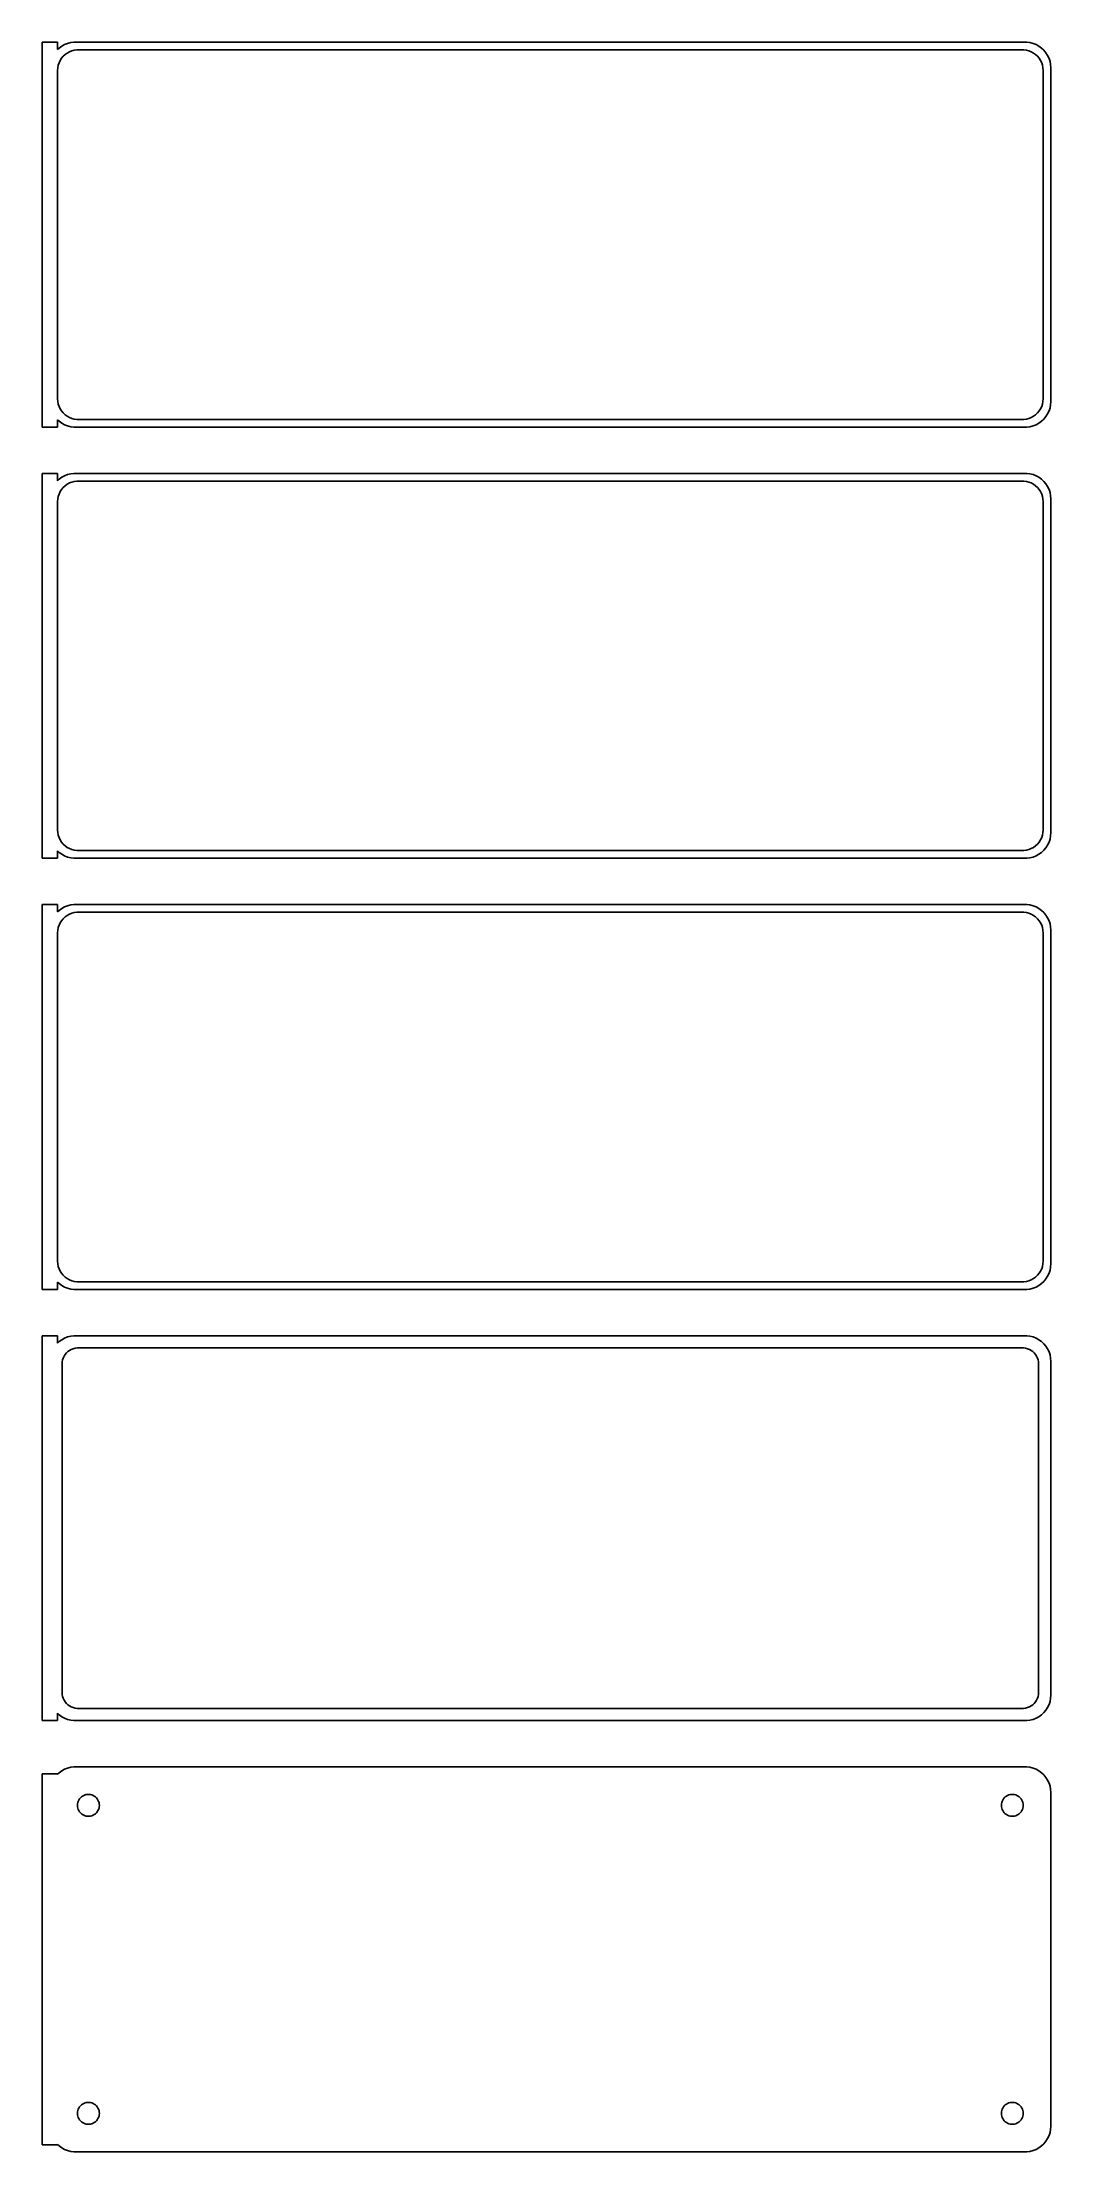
# Model space of a CAD drawing. Header units: metres. Extents: x -99 to 98, y 383 to 793.
import ezdxf

# ---------------------------------------------------------------- set-up
doc = ezdxf.new("R2010")
doc.units = ezdxf.units.M

msp = doc.modelspace()

# ---------------------------------------------------------------- linework, layer by layer
for p, q in [((-96, 793.49), (-99, 793.49)), ((-99, 793.49), (-99, 718.51)), ((-96, 792.059), (-96, 793.49)), ((-94.0451, 793.255), (-94.6289, 793.024)), ((-93.4369, 793.411), (-94.0451, 793.255)), ((-92.8139, 793.49), (-93.4369, 793.411)), ((92.8139, 793.49), (-92.8139, 793.49)), ((93.4369, 793.411), (92.8139, 793.49)), ((94.0451, 793.255), (93.4369, 793.411)), ((94.6289, 793.024), (94.0451, 793.255)), ((-95.6871, 792.353), (-96, 792.059)), ((-95.8743, 788.995), (-95.7191, 789.472)), ((-95.7191, 789.472), (-95.5052, 789.927)), ((-95.1791, 792.722), (-95.6871, 792.353)), ((-95.5052, 789.927), (-95.2361, 790.351)), ((-95.2361, 790.351), (-94.9159, 790.738)), ((-94.6289, 793.024), (-95.1791, 792.722)), ((-94.9159, 790.738), (-94.5497, 791.082)), ((-94.5497, 791.082), (-94.1433, 791.377)), ((-94.1433, 791.377), (-93.7031, 791.619)), ((-93.7031, 791.619), (-93.2361, 791.804)), ((-93.2361, 791.804), (-92.7495, 791.929)), ((-92.7495, 791.929), (-92.2512, 791.992)), ((-92.2512, 791.992), (92.2512, 791.992)), ((92.2512, 791.992), (92.7495, 791.929)), ((92.7495, 791.929), (93.2361, 791.804)), ((93.2361, 791.804), (93.7031, 791.619)), ((93.7031, 791.619), (94.1433, 791.377)), ((94.1433, 791.377), (94.5497, 791.082)), ((94.5497, 791.082), (94.9159, 790.738)), ((95.1791, 792.722), (94.6289, 793.024)), ((94.9159, 790.738), (95.2361, 790.351)), ((95.6871, 792.353), (95.1791, 792.722)), ((95.2361, 790.351), (95.5052, 789.927)), ((95.5052, 789.927), (95.7191, 789.472)), ((96.1448, 791.923), (95.6871, 792.353)), ((95.7191, 789.472), (95.8743, 788.995)), ((96.5451, 791.439), (96.1448, 791.923)), ((96.8815, 790.909), (96.5451, 791.439)), ((97.1489, 790.341), (96.8815, 790.909)), ((97.3429, 789.743), (97.1489, 790.341)), ((97.4606, 789.127), (97.3429, 789.743)), ((97.5, 788.5), (97.4606, 789.127)), ((-96, 788), (-95.9685, 788.501)), ((-96, 724), (-96, 788)), ((-95.9685, 788.501), (-95.8743, 788.995)), ((95.8743, 788.995), (95.9685, 788.501)), ((95.9685, 788.501), (96, 788)), ((96, 788), (96, 724)), ((97.5, 723.5), (97.5, 788.5)), ((-95.9685, 723.499), (-96, 724)), ((-95.8743, 723.005), (-95.9685, 723.499)), ((95.9685, 723.499), (95.8743, 723.005)), ((96, 724), (95.9685, 723.499)), ((97.4606, 722.873), (97.5, 723.5)), ((-96, 719.941), (-95.6871, 719.647)), ((-96, 718.51), (-96, 719.941)), ((-95.7191, 722.528), (-95.8743, 723.005)), ((-95.5052, 722.073), (-95.7191, 722.528)), ((-95.6871, 719.647), (-95.1791, 719.278)), ((-95.2361, 721.649), (-95.5052, 722.073)), ((-94.9159, 721.262), (-95.2361, 721.649)), ((-95.1791, 719.278), (-94.6289, 718.976)), ((-94.5497, 720.918), (-94.9159, 721.262)), ((-94.1433, 720.623), (-94.5497, 720.918)), ((-93.7031, 720.381), (-94.1433, 720.623)), ((-93.2361, 720.196), (-93.7031, 720.381)), ((-92.7495, 720.071), (-93.2361, 720.196)), ((-92.2512, 720.008), (-92.7495, 720.071)), ((92.2512, 720.008), (-92.2512, 720.008)), ((92.7495, 720.071), (92.2512, 720.008)), ((93.2361, 720.196), (92.7495, 720.071)), ((93.7031, 720.381), (93.2361, 720.196)), ((94.1433, 720.623), (93.7031, 720.381)), ((94.5497, 720.918), (94.1433, 720.623)), ((94.9159, 721.262), (94.5497, 720.918)), ((94.6289, 718.976), (95.1791, 719.278)), ((95.2361, 721.649), (94.9159, 721.262)), ((95.1791, 719.278), (95.6871, 719.647)), ((95.5052, 722.073), (95.2361, 721.649)), ((95.7191, 722.528), (95.5052, 722.073)), ((95.6871, 719.647), (96.1448, 720.077)), ((95.8743, 723.005), (95.7191, 722.528)), ((96.1448, 720.077), (96.5451, 720.561)), ((96.5451, 720.561), (96.8815, 721.091)), ((96.8815, 721.091), (97.1489, 721.659)), ((97.1489, 721.659), (97.3429, 722.257)), ((97.3429, 722.257), (97.4606, 722.873)), ((-99, 718.51), (-96, 718.51)), ((-94.6289, 718.976), (-94.0451, 718.745)), ((-94.0451, 718.745), (-93.4369, 718.589)), ((-93.4369, 718.589), (-92.8139, 718.51)), ((-92.8139, 718.51), (92.8139, 718.51)), ((92.8139, 718.51), (93.4369, 718.589)), ((93.4369, 718.589), (94.0451, 718.745)), ((94.0451, 718.745), (94.6289, 718.976)), ((-96, 709.49), (-99, 709.49)), ((-99, 709.49), (-99, 634.51)), ((-96, 708.059), (-96, 709.49)), ((-95.6871, 708.353), (-96, 708.059)), ((-95.1791, 708.722), (-95.6871, 708.353)), ((-94.6289, 709.024), (-95.1791, 708.722)), ((-94.9159, 706.738), (-94.5497, 707.082)), ((-94.0451, 709.255), (-94.6289, 709.024)), ((-94.5497, 707.082), (-94.1433, 707.377)), ((-94.1433, 707.377), (-93.7031, 707.619)), ((-93.4369, 709.411), (-94.0451, 709.255)), ((-93.7031, 707.619), (-93.2361, 707.804)), ((-92.8139, 709.49), (-93.4369, 709.411)), ((-93.2361, 707.804), (-92.7495, 707.929)), ((92.8139, 709.49), (-92.8139, 709.49)), ((-92.7495, 707.929), (-92.2512, 707.992)), ((-92.2512, 707.992), (92.2512, 707.992)), ((92.2512, 707.992), (92.7495, 707.929)), ((92.7495, 707.929), (93.2361, 707.804)), ((93.4369, 709.411), (92.8139, 709.49)), ((93.2361, 707.804), (93.7031, 707.619)), ((94.0451, 709.255), (93.4369, 709.411)), ((93.7031, 707.619), (94.1433, 707.377)), ((94.6289, 709.024), (94.0451, 709.255)), ((94.1433, 707.377), (94.5497, 707.082)), ((94.5497, 707.082), (94.9159, 706.738)), ((95.1791, 708.722), (94.6289, 709.024)), ((95.6871, 708.353), (95.1791, 708.722)), ((96.1448, 707.923), (95.6871, 708.353)), ((96.5451, 707.439), (96.1448, 707.923)), ((96.8815, 706.909), (96.5451, 707.439)), ((97.1489, 706.341), (96.8815, 706.909)), ((-96, 704), (-95.9685, 704.501)), ((-96, 640), (-96, 704)), ((-95.9685, 704.501), (-95.8743, 704.995)), ((-95.8743, 704.995), (-95.7191, 705.472)), ((-95.7191, 705.472), (-95.5052, 705.927)), ((-95.5052, 705.927), (-95.2361, 706.351)), ((-95.2361, 706.351), (-94.9159, 706.738)), ((94.9159, 706.738), (95.2361, 706.351)), ((95.2361, 706.351), (95.5052, 705.927)), ((95.5052, 705.927), (95.7191, 705.472)), ((95.7191, 705.472), (95.8743, 704.995)), ((95.8743, 704.995), (95.9685, 704.501)), ((95.9685, 704.501), (96, 704)), ((96, 704), (96, 640)), ((97.3429, 705.743), (97.1489, 706.341)), ((97.4606, 705.127), (97.3429, 705.743)), ((97.5, 704.5), (97.4606, 705.127)), ((97.5, 639.5), (97.5, 704.5)), ((-95.9685, 639.499), (-96, 640)), ((-95.8743, 639.005), (-95.9685, 639.499)), ((-95.7191, 638.528), (-95.8743, 639.005)), ((-95.5052, 638.073), (-95.7191, 638.528)), ((-95.2361, 637.649), (-95.5052, 638.073)), ((-94.9159, 637.262), (-95.2361, 637.649)), ((-94.5497, 636.918), (-94.9159, 637.262)), ((94.9159, 637.262), (94.5497, 636.918)), ((95.2361, 637.649), (94.9159, 637.262)), ((95.5052, 638.073), (95.2361, 637.649)), ((95.7191, 638.528), (95.5052, 638.073)), ((95.8743, 639.005), (95.7191, 638.528)), ((95.9685, 639.499), (95.8743, 639.005)), ((96, 640), (95.9685, 639.499)), ((96.5451, 636.561), (96.8815, 637.091)), ((96.8815, 637.091), (97.1489, 637.659)), ((97.1489, 637.659), (97.3429, 638.257)), ((97.3429, 638.257), (97.4606, 638.873)), ((97.4606, 638.873), (97.5, 639.5)), ((-99, 634.51), (-96, 634.51)), ((-96, 635.941), (-95.6871, 635.647)), ((-96, 634.51), (-96, 635.941)), ((-95.6871, 635.647), (-95.1791, 635.278)), ((-95.1791, 635.278), (-94.6289, 634.976)), ((-94.6289, 634.976), (-94.0451, 634.745)), ((-94.1433, 636.623), (-94.5497, 636.918)), ((-93.7031, 636.381), (-94.1433, 636.623)), ((-94.0451, 634.745), (-93.4369, 634.589)), ((-93.2361, 636.196), (-93.7031, 636.381)), ((-93.4369, 634.589), (-92.8139, 634.51)), ((-92.7495, 636.071), (-93.2361, 636.196)), ((-92.8139, 634.51), (92.8139, 634.51)), ((-92.2512, 636.008), (-92.7495, 636.071)), ((92.2512, 636.008), (-92.2512, 636.008)), ((92.7495, 636.071), (92.2512, 636.008)), ((93.2361, 636.196), (92.7495, 636.071)), ((92.8139, 634.51), (93.4369, 634.589)), ((93.7031, 636.381), (93.2361, 636.196)), ((93.4369, 634.589), (94.0451, 634.745)), ((94.1433, 636.623), (93.7031, 636.381)), ((94.0451, 634.745), (94.6289, 634.976)), ((94.5497, 636.918), (94.1433, 636.623)), ((94.6289, 634.976), (95.1791, 635.278)), ((95.1791, 635.278), (95.6871, 635.647)), ((95.6871, 635.647), (96.1448, 636.077)), ((96.1448, 636.077), (96.5451, 636.561)), ((-96, 625.49), (-99, 625.49)), ((-99, 625.49), (-99, 550.51)), ((-96, 624.059), (-96, 625.49)), ((-95.1791, 624.722), (-95.6871, 624.353)), ((-94.6289, 625.024), (-95.1791, 624.722)), ((-94.0451, 625.255), (-94.6289, 625.024)), ((-93.4369, 625.411), (-94.0451, 625.255)), ((-92.8139, 625.49), (-93.4369, 625.411)), ((92.8139, 625.49), (-92.8139, 625.49)), ((93.4369, 625.411), (92.8139, 625.49)), ((94.0451, 625.255), (93.4369, 625.411)), ((94.6289, 625.024), (94.0451, 625.255)), ((95.1791, 624.722), (94.6289, 625.024)), ((95.6871, 624.353), (95.1791, 624.722)), ((-95.6871, 624.353), (-96, 624.059)), ((-95.9685, 620.501), (-95.8743, 620.995)), ((-95.8743, 620.995), (-95.7191, 621.472)), ((-95.7191, 621.472), (-95.5052, 621.927)), ((-95.5052, 621.927), (-95.2361, 622.351)), ((-95.2361, 622.351), (-94.9159, 622.738)), ((-94.9159, 622.738), (-94.5497, 623.082)), ((-94.5497, 623.082), (-94.1433, 623.377)), ((-94.1433, 623.377), (-93.7031, 623.619)), ((-93.7031, 623.619), (-93.2361, 623.804)), ((-93.2361, 623.804), (-92.7495, 623.929)), ((-92.7495, 623.929), (-92.2512, 623.992)), ((-92.2512, 623.992), (92.2512, 623.992)), ((92.2512, 623.992), (92.7495, 623.929)), ((92.7495, 623.929), (93.2361, 623.804)), ((93.2361, 623.804), (93.7031, 623.619)), ((93.7031, 623.619), (94.1433, 623.377)), ((94.1433, 623.377), (94.5497, 623.082)), ((94.5497, 623.082), (94.9159, 622.738)), ((94.9159, 622.738), (95.2361, 622.351)), ((95.2361, 622.351), (95.5052, 621.927)), ((95.5052, 621.927), (95.7191, 621.472)), ((96.1448, 623.923), (95.6871, 624.353)), ((95.7191, 621.472), (95.8743, 620.995)), ((95.8743, 620.995), (95.9685, 620.501)), ((96.5451, 623.439), (96.1448, 623.923)), ((96.8815, 622.909), (96.5451, 623.439)), ((97.1489, 622.341), (96.8815, 622.909)), ((97.3429, 621.743), (97.1489, 622.341)), ((97.4606, 621.127), (97.3429, 621.743)), ((97.5, 620.5), (97.4606, 621.127)), ((-96, 620), (-95.9685, 620.501)), ((-96, 556), (-96, 620)), ((95.9685, 620.501), (96, 620)), ((96, 620), (96, 556)), ((97.5, 555.5), (97.5, 620.5)), ((-95.9685, 555.499), (-96, 556)), ((-95.8743, 555.005), (-95.9685, 555.499)), ((-95.7191, 554.528), (-95.8743, 555.005)), ((95.8743, 555.005), (95.7191, 554.528)), ((95.9685, 555.499), (95.8743, 555.005)), ((96, 556), (95.9685, 555.499)), ((97.3429, 554.257), (97.4606, 554.873)), ((97.4606, 554.873), (97.5, 555.5)), ((-96, 551.941), (-95.6871, 551.647)), ((-96, 550.51), (-96, 551.941)), ((-95.5052, 554.073), (-95.7191, 554.528)), ((-95.6871, 551.647), (-95.1791, 551.278)), ((-95.2361, 553.649), (-95.5052, 554.073)), ((-94.9159, 553.262), (-95.2361, 553.649)), ((-95.1791, 551.278), (-94.6289, 550.976)), ((-94.5497, 552.918), (-94.9159, 553.262)), ((-94.6289, 550.976), (-94.0451, 550.745)), ((-94.1433, 552.623), (-94.5497, 552.918)), ((-93.7031, 552.381), (-94.1433, 552.623)), ((-94.0451, 550.745), (-93.4369, 550.589)), ((-93.2361, 552.196), (-93.7031, 552.381)), ((-92.7495, 552.071), (-93.2361, 552.196)), ((-92.2512, 552.008), (-92.7495, 552.071)), ((92.2512, 552.008), (-92.2512, 552.008)), ((92.7495, 552.071), (92.2512, 552.008)), ((93.2361, 552.196), (92.7495, 552.071)), ((93.7031, 552.381), (93.2361, 552.196)), ((93.4369, 550.589), (94.0451, 550.745)), ((94.1433, 552.623), (93.7031, 552.381)), ((94.0451, 550.745), (94.6289, 550.976)), ((94.5497, 552.918), (94.1433, 552.623)), ((94.9159, 553.262), (94.5497, 552.918)), ((94.6289, 550.976), (95.1791, 551.278)), ((95.2361, 553.649), (94.9159, 553.262)), ((95.1791, 551.278), (95.6871, 551.647)), ((95.5052, 554.073), (95.2361, 553.649)), ((95.7191, 554.528), (95.5052, 554.073)), ((95.6871, 551.647), (96.1448, 552.077)), ((96.1448, 552.077), (96.5451, 552.561)), ((96.5451, 552.561), (96.8815, 553.091)), ((96.8815, 553.091), (97.1489, 553.659)), ((97.1489, 553.659), (97.3429, 554.257)), ((-99, 550.51), (-96, 550.51)), ((-93.4369, 550.589), (-92.8139, 550.51)), ((-92.8139, 550.51), (92.8139, 550.51)), ((92.8139, 550.51), (93.4369, 550.589)), ((-96, 541.479), (-99, 541.479)), ((-99, 541.479), (-99, 466.521)), ((-96, 540.059), (-96, 541.479)), ((-95.6871, 540.353), (-96, 540.059)), ((-95.1791, 540.722), (-95.6871, 540.353)), ((-94.6289, 541.024), (-95.1791, 540.722)), ((-94.0451, 541.255), (-94.6289, 541.024)), ((-94.2692, 538.131), (-93.9843, 538.399)), ((-93.4369, 541.411), (-94.0451, 541.255)), ((-93.9843, 538.399), (-93.668, 538.628)), ((-93.668, 538.628), (-93.3254, 538.817)), ((-92.8139, 541.49), (-93.4369, 541.411)), ((-93.3254, 538.817), (-92.9619, 538.961)), ((-92.9619, 538.961), (-92.5833, 539.058)), ((92.8139, 541.49), (-92.8139, 541.49)), ((-92.5833, 539.058), (-92.1955, 539.107)), ((-92.1955, 539.107), (92.1955, 539.107)), ((92.1955, 539.107), (92.5833, 539.058)), ((92.5833, 539.058), (92.9619, 538.961)), ((93.4369, 541.411), (92.8139, 541.49)), ((92.9619, 538.961), (93.3254, 538.817)), ((93.3254, 538.817), (93.668, 538.628)), ((94.0451, 541.255), (93.4369, 541.411)), ((93.668, 538.628), (93.9843, 538.399)), ((93.9843, 538.399), (94.2692, 538.131)), ((94.6289, 541.024), (94.0451, 541.255)), ((95.1791, 540.722), (94.6289, 541.024)), ((95.6871, 540.353), (95.1791, 540.722)), ((96.1448, 539.923), (95.6871, 540.353)), ((96.5451, 539.439), (96.1448, 539.923)), ((96.8815, 538.909), (96.5451, 539.439)), ((97.1489, 538.341), (96.8815, 538.909)), ((-95.1129, 536), (-95.0884, 536.39)), ((-95.1129, 472), (-95.1129, 536)), ((-95.0884, 536.39), (-95.0151, 536.774)), ((-95.0151, 536.774), (-94.8943, 537.146)), ((-94.8943, 537.146), (-94.7279, 537.5)), ((-94.7279, 537.5), (-94.5184, 537.83)), ((-94.5184, 537.83), (-94.2692, 538.131)), ((94.2692, 538.131), (94.5184, 537.83)), ((94.5184, 537.83), (94.7279, 537.5)), ((94.7279, 537.5), (94.8943, 537.146)), ((94.8943, 537.146), (95.0151, 536.774)), ((95.0151, 536.774), (95.0884, 536.39)), ((95.0884, 536.39), (95.1129, 536)), ((95.1129, 536), (95.1129, 472)), ((97.3429, 537.743), (97.1489, 538.341)), ((97.4606, 537.127), (97.3429, 537.743)), ((97.5, 536.5), (97.4606, 537.127)), ((97.5, 471.5), (97.5, 536.5)), ((-95.0884, 471.61), (-95.1129, 472)), ((-95.0151, 471.226), (-95.0884, 471.61)), ((-94.8943, 470.854), (-95.0151, 471.226)), ((-94.7279, 470.5), (-94.8943, 470.854)), ((-94.5184, 470.17), (-94.7279, 470.5)), ((-94.2692, 469.869), (-94.5184, 470.17)), ((-93.9843, 469.601), (-94.2692, 469.869)), ((-93.668, 469.372), (-93.9843, 469.601)), ((-93.3254, 469.183), (-93.668, 469.372)), ((-92.9619, 469.039), (-93.3254, 469.183)), ((-92.5833, 468.942), (-92.9619, 469.039)), ((-92.1955, 468.893), (-92.5833, 468.942)), ((92.1955, 468.893), (-92.1955, 468.893)), ((92.5833, 468.942), (92.1955, 468.893)), ((92.9619, 469.039), (92.5833, 468.942)), ((93.3254, 469.183), (92.9619, 469.039)), ((93.668, 469.372), (93.3254, 469.183)), ((93.9843, 469.601), (93.668, 469.372)), ((94.2692, 469.869), (93.9843, 469.601)), ((94.5184, 470.17), (94.2692, 469.869)), ((94.7279, 470.5), (94.5184, 470.17)), ((94.8943, 470.854), (94.7279, 470.5)), ((95.0151, 471.226), (94.8943, 470.854)), ((95.0884, 471.61), (95.0151, 471.226)), ((95.1129, 472), (95.0884, 471.61)), ((96.1448, 468.077), (96.5451, 468.561)), ((96.5451, 468.561), (96.8815, 469.091)), ((96.8815, 469.091), (97.1489, 469.659)), ((97.1489, 469.659), (97.3429, 470.257)), ((97.3429, 470.257), (97.4606, 470.873)), ((97.4606, 470.873), (97.5, 471.5)), ((-99, 466.521), (-96, 466.521)), ((-96, 466.521), (-96, 467.941)), ((-96, 467.941), (-95.6871, 467.647)), ((-95.6871, 467.647), (-95.1791, 467.278)), ((-95.1791, 467.278), (-94.6289, 466.976)), ((-94.6289, 466.976), (-94.0451, 466.745)), ((-94.0451, 466.745), (-93.4369, 466.589)), ((-93.4369, 466.589), (-92.8139, 466.51)), ((-92.8139, 466.51), (92.8139, 466.51)), ((92.8139, 466.51), (93.4369, 466.589)), ((93.4369, 466.589), (94.0451, 466.745)), ((94.0451, 466.745), (94.6289, 466.976)), ((94.6289, 466.976), (95.1791, 467.278)), ((95.1791, 467.278), (95.6871, 467.647)), ((95.6871, 467.647), (96.1448, 468.077)), ((-95.6871, 456.353), (-96, 456.059)), ((-95.1791, 456.722), (-95.6871, 456.353)), ((-94.6289, 457.024), (-95.1791, 456.722)), ((-94.0451, 457.255), (-94.6289, 457.024)), ((-93.4369, 457.411), (-94.0451, 457.255)), ((-92.8139, 457.49), (-93.4369, 457.411)), ((92.8139, 457.49), (-92.8139, 457.49)), ((93.4369, 457.411), (92.8139, 457.49)), ((94.0451, 457.255), (93.4369, 457.411)), ((94.6289, 457.024), (94.0451, 457.255)), ((95.1791, 456.722), (94.6289, 457.024)), ((95.6871, 456.353), (95.1791, 456.722)), ((96.1448, 455.923), (95.6871, 456.353)), ((-96, 456.153), (-99, 456.153)), ((-99, 456.153), (-99, 383.847)), ((-96, 456.059), (-96, 456.153)), ((-90.6598, 452.031), (-90.4001, 452.097)), ((-90.4001, 452.097), (-90.1341, 452.131)), ((-90.1341, 452.131), (-89.8659, 452.131)), ((-89.8659, 452.131), (-89.5999, 452.097)), ((-89.5999, 452.097), (-89.3401, 452.031)), ((89.3401, 452.031), (89.5999, 452.097)), ((89.5999, 452.097), (89.8659, 452.131)), ((89.8659, 452.131), (90.1341, 452.131)), ((90.1341, 452.131), (90.4001, 452.097)), ((90.4001, 452.097), (90.6598, 452.031)), ((96.5451, 455.439), (96.1448, 455.923)), ((96.8815, 454.909), (96.5451, 455.439)), ((97.1489, 454.341), (96.8815, 454.909)), ((97.3429, 453.743), (97.1489, 454.341)), ((97.4606, 453.127), (97.3429, 453.743)), ((97.5, 452.5), (97.4606, 453.127)), ((97.5, 387.5), (97.5, 452.5)), ((-92.1353, 450), (-92.1185, 450.268)), ((-92.1185, 449.732), (-92.1353, 450)), ((-92.1185, 450.268), (-92.0682, 450.531)), ((-92.0682, 449.469), (-92.1185, 449.732)), ((-92.0682, 450.531), (-91.9853, 450.786)), ((-91.9853, 449.214), (-92.0682, 449.469)), ((-91.9853, 450.786), (-91.8712, 451.029)), ((-91.8712, 448.971), (-91.9853, 449.214)), ((-91.8712, 451.029), (-91.7275, 451.255)), ((-91.7275, 448.745), (-91.8712, 448.971)), ((-91.7275, 451.255), (-91.5566, 451.462)), ((-91.5566, 448.538), (-91.7275, 448.745)), ((-91.5566, 451.462), (-91.3611, 451.645)), ((-91.3611, 448.355), (-91.5566, 448.538)), ((-91.3611, 451.645), (-91.1441, 451.803)), ((-91.1441, 448.197), (-91.3611, 448.355)), ((-91.1441, 451.803), (-90.9092, 451.932)), ((-90.9092, 448.068), (-91.1441, 448.197)), ((-90.9092, 451.932), (-90.6598, 452.031)), ((-90.6598, 447.969), (-90.9092, 448.068)), ((-90.4001, 447.903), (-90.6598, 447.969)), ((-89.3401, 447.969), (-89.5999, 447.903)), ((-89.3401, 452.031), (-89.0908, 451.932)), ((-89.0908, 448.068), (-89.3401, 447.969)), ((-89.0908, 451.932), (-88.8559, 451.803)), ((-88.8559, 448.197), (-89.0908, 448.068)), ((-88.8559, 451.803), (-88.6389, 451.645)), ((-88.6389, 448.355), (-88.8559, 448.197)), ((-88.6389, 451.645), (-88.4434, 451.462)), ((-88.4434, 448.538), (-88.6389, 448.355)), ((-88.4434, 451.462), (-88.2725, 451.255)), ((-88.2725, 448.745), (-88.4434, 448.538)), ((-88.2725, 451.255), (-88.1288, 451.029)), ((-88.1288, 448.971), (-88.2725, 448.745)), ((-88.1288, 451.029), (-88.0146, 450.786)), ((-88.0146, 449.214), (-88.1288, 448.971)), ((-88.0146, 450.786), (-87.9318, 450.531)), ((-87.9318, 449.469), (-88.0146, 449.214)), ((-87.9318, 450.531), (-87.8815, 450.268)), ((-87.8815, 449.732), (-87.9318, 449.469)), ((-87.8815, 450.268), (-87.8647, 450)), ((-87.8647, 450), (-87.8815, 449.732)), ((87.8647, 450), (87.8815, 450.268)), ((87.8815, 449.732), (87.8647, 450)), ((87.8815, 450.268), (87.9318, 450.531)), ((87.9318, 449.469), (87.8815, 449.732)), ((87.9318, 450.531), (88.0146, 450.786)), ((88.0146, 449.214), (87.9318, 449.469)), ((88.0146, 450.786), (88.1288, 451.029)), ((88.1288, 448.971), (88.0146, 449.214)), ((88.1288, 451.029), (88.2725, 451.255)), ((88.2725, 448.745), (88.1288, 448.971)), ((88.2725, 451.255), (88.4434, 451.462)), ((88.4434, 448.538), (88.2725, 448.745)), ((88.4434, 451.462), (88.6389, 451.645)), ((88.6389, 448.355), (88.4434, 448.538)), ((88.6389, 451.645), (88.8559, 451.803)), ((88.8559, 448.197), (88.6389, 448.355)), ((88.8559, 451.803), (89.0908, 451.932)), ((89.0908, 448.068), (88.8559, 448.197)), ((89.0908, 451.932), (89.3401, 452.031)), ((89.3401, 447.969), (89.0908, 448.068)), ((89.5999, 447.903), (89.3401, 447.969)), ((90.6598, 447.969), (90.4001, 447.903)), ((90.6598, 452.031), (90.9092, 451.932)), ((90.9092, 448.068), (90.6598, 447.969)), ((90.9092, 451.932), (91.1441, 451.803)), ((91.1441, 448.197), (90.9092, 448.068)), ((91.1441, 451.803), (91.3611, 451.645)), ((91.3611, 448.355), (91.1441, 448.197)), ((91.3611, 451.645), (91.5566, 451.462)), ((91.5566, 448.538), (91.3611, 448.355)), ((91.5566, 451.462), (91.7275, 451.255)), ((91.7275, 448.745), (91.5566, 448.538)), ((91.7275, 451.255), (91.8712, 451.029)), ((91.8712, 448.971), (91.7275, 448.745)), ((91.8712, 451.029), (91.9853, 450.786)), ((91.9853, 449.214), (91.8712, 448.971)), ((91.9853, 450.786), (92.0682, 450.531)), ((92.0682, 449.469), (91.9853, 449.214)), ((92.0682, 450.531), (92.1185, 450.268)), ((92.1185, 449.732), (92.0682, 449.469)), ((92.1185, 450.268), (92.1353, 450)), ((92.1353, 450), (92.1185, 449.732)), ((-90.1341, 447.869), (-90.4001, 447.903)), ((-89.8659, 447.869), (-90.1341, 447.869)), ((-89.5999, 447.903), (-89.8659, 447.869)), ((89.8659, 447.869), (89.5999, 447.903)), ((90.1341, 447.869), (89.8659, 447.869)), ((90.4001, 447.903), (90.1341, 447.869)), ((-92.1185, 390.268), (-92.0682, 390.531)), ((-92.0682, 390.531), (-91.9853, 390.786)), ((-91.9853, 390.786), (-91.8712, 391.029)), ((-91.8712, 391.029), (-91.7275, 391.255)), ((-91.7275, 391.255), (-91.5566, 391.462)), ((-91.5566, 391.462), (-91.3611, 391.645)), ((-91.3611, 391.645), (-91.1441, 391.803)), ((-91.1441, 391.803), (-90.9092, 391.932)), ((-90.9092, 391.932), (-90.6598, 392.031)), ((-90.6598, 392.031), (-90.4001, 392.097)), ((-90.4001, 392.097), (-90.1341, 392.131)), ((-90.1341, 392.131), (-89.8659, 392.131)), ((-89.8659, 392.131), (-89.5999, 392.097)), ((-89.5999, 392.097), (-89.3401, 392.031)), ((-89.3401, 392.031), (-89.0908, 391.932)), ((-89.0908, 391.932), (-88.8559, 391.803)), ((-88.8559, 391.803), (-88.6389, 391.645)), ((-88.6389, 391.645), (-88.4434, 391.462)), ((-88.4434, 391.462), (-88.2725, 391.255)), ((-88.2725, 391.255), (-88.1288, 391.029)), ((-88.1288, 391.029), (-88.0146, 390.786)), ((-88.0146, 390.786), (-87.9318, 390.531)), ((-87.9318, 390.531), (-87.8815, 390.268)), ((87.8815, 390.268), (87.9318, 390.531)), ((87.9318, 390.531), (88.0146, 390.786)), ((88.0146, 390.786), (88.1288, 391.029)), ((88.1288, 391.029), (88.2725, 391.255)), ((88.2725, 391.255), (88.4434, 391.462)), ((88.4434, 391.462), (88.6389, 391.645)), ((88.6389, 391.645), (88.8559, 391.803)), ((88.8559, 391.803), (89.0908, 391.932)), ((89.0908, 391.932), (89.3401, 392.031)), ((89.3401, 392.031), (89.5999, 392.097)), ((89.5999, 392.097), (89.8659, 392.131)), ((89.8659, 392.131), (90.1341, 392.131)), ((90.1341, 392.131), (90.4001, 392.097)), ((90.4001, 392.097), (90.6598, 392.031)), ((90.6598, 392.031), (90.9092, 391.932)), ((90.9092, 391.932), (91.1441, 391.803)), ((91.1441, 391.803), (91.3611, 391.645)), ((91.3611, 391.645), (91.5566, 391.462)), ((91.5566, 391.462), (91.7275, 391.255)), ((91.7275, 391.255), (91.8712, 391.029)), ((91.8712, 391.029), (91.9853, 390.786)), ((91.9853, 390.786), (92.0682, 390.531)), ((92.0682, 390.531), (92.1185, 390.268)), ((-92.1353, 390), (-92.1185, 390.268)), ((-92.1185, 389.732), (-92.1353, 390)), ((-92.0682, 389.469), (-92.1185, 389.732)), ((-91.9853, 389.214), (-92.0682, 389.469)), ((-91.8712, 388.971), (-91.9853, 389.214)), ((-91.7275, 388.745), (-91.8712, 388.971)), ((-91.5566, 388.538), (-91.7275, 388.745)), ((-91.3611, 388.355), (-91.5566, 388.538)), ((-91.1441, 388.197), (-91.3611, 388.355)), ((-90.9092, 388.068), (-91.1441, 388.197)), ((-90.6598, 387.969), (-90.9092, 388.068)), ((-90.4001, 387.903), (-90.6598, 387.969)), ((-90.1341, 387.869), (-90.4001, 387.903)), ((-89.8659, 387.869), (-90.1341, 387.869)), ((-89.5999, 387.903), (-89.8659, 387.869)), ((-89.3401, 387.969), (-89.5999, 387.903)), ((-89.0908, 388.068), (-89.3401, 387.969)), ((-88.8559, 388.197), (-89.0908, 388.068)), ((-88.6389, 388.355), (-88.8559, 388.197)), ((-88.4434, 388.538), (-88.6389, 388.355)), ((-88.2725, 388.745), (-88.4434, 388.538)), ((-88.1288, 388.971), (-88.2725, 388.745)), ((-88.0146, 389.214), (-88.1288, 388.971)), ((-87.9318, 389.469), (-88.0146, 389.214)), ((-87.8815, 389.732), (-87.9318, 389.469)), ((-87.8815, 390.268), (-87.8647, 390)), ((-87.8647, 390), (-87.8815, 389.732)), ((87.8647, 390), (87.8815, 390.268)), ((87.8815, 389.732), (87.8647, 390)), ((87.9318, 389.469), (87.8815, 389.732)), ((88.0146, 389.214), (87.9318, 389.469)), ((88.1288, 388.971), (88.0146, 389.214)), ((88.2725, 388.745), (88.1288, 388.971)), ((88.4434, 388.538), (88.2725, 388.745)), ((88.6389, 388.355), (88.4434, 388.538)), ((88.8559, 388.197), (88.6389, 388.355)), ((89.0908, 388.068), (88.8559, 388.197)), ((89.3401, 387.969), (89.0908, 388.068)), ((89.5999, 387.903), (89.3401, 387.969)), ((89.8659, 387.869), (89.5999, 387.903)), ((90.1341, 387.869), (89.8659, 387.869)), ((90.4001, 387.903), (90.1341, 387.869)), ((90.6598, 387.969), (90.4001, 387.903)), ((90.9092, 388.068), (90.6598, 387.969)), ((91.1441, 388.197), (90.9092, 388.068)), ((91.3611, 388.355), (91.1441, 388.197)), ((91.5566, 388.538), (91.3611, 388.355)), ((91.7275, 388.745), (91.5566, 388.538)), ((91.8712, 388.971), (91.7275, 388.745)), ((91.9853, 389.214), (91.8712, 388.971)), ((92.0682, 389.469), (91.9853, 389.214)), ((92.1185, 389.732), (92.0682, 389.469)), ((92.1185, 390.268), (92.1353, 390)), ((92.1353, 390), (92.1185, 389.732)), ((97.3429, 386.257), (97.4606, 386.873)), ((97.4606, 386.873), (97.5, 387.5)), ((-99, 383.847), (-96, 383.847)), ((-96, 383.847), (-96, 383.941)), ((-96, 383.941), (-95.6871, 383.647)), ((-95.6871, 383.647), (-95.1791, 383.278)), ((-95.1791, 383.278), (-94.6289, 382.976)), ((-94.6289, 382.976), (-94.0451, 382.745)), ((-94.0451, 382.745), (-93.4369, 382.589)), ((-93.4369, 382.589), (-92.8139, 382.51)), ((-92.8139, 382.51), (92.8139, 382.51)), ((92.8139, 382.51), (93.4369, 382.589)), ((93.4369, 382.589), (94.0451, 382.745)), ((94.0451, 382.745), (94.6289, 382.976)), ((94.6289, 382.976), (95.1791, 383.278)), ((95.1791, 383.278), (95.6871, 383.647)), ((95.6871, 383.647), (96.1448, 384.077)), ((96.1448, 384.077), (96.5451, 384.561)), ((96.5451, 384.561), (96.8815, 385.091)), ((96.8815, 385.091), (97.1489, 385.659)), ((97.1489, 385.659), (97.3429, 386.257))]:
    msp.add_line(p, q)

doc.saveas('drawing.dxf')
